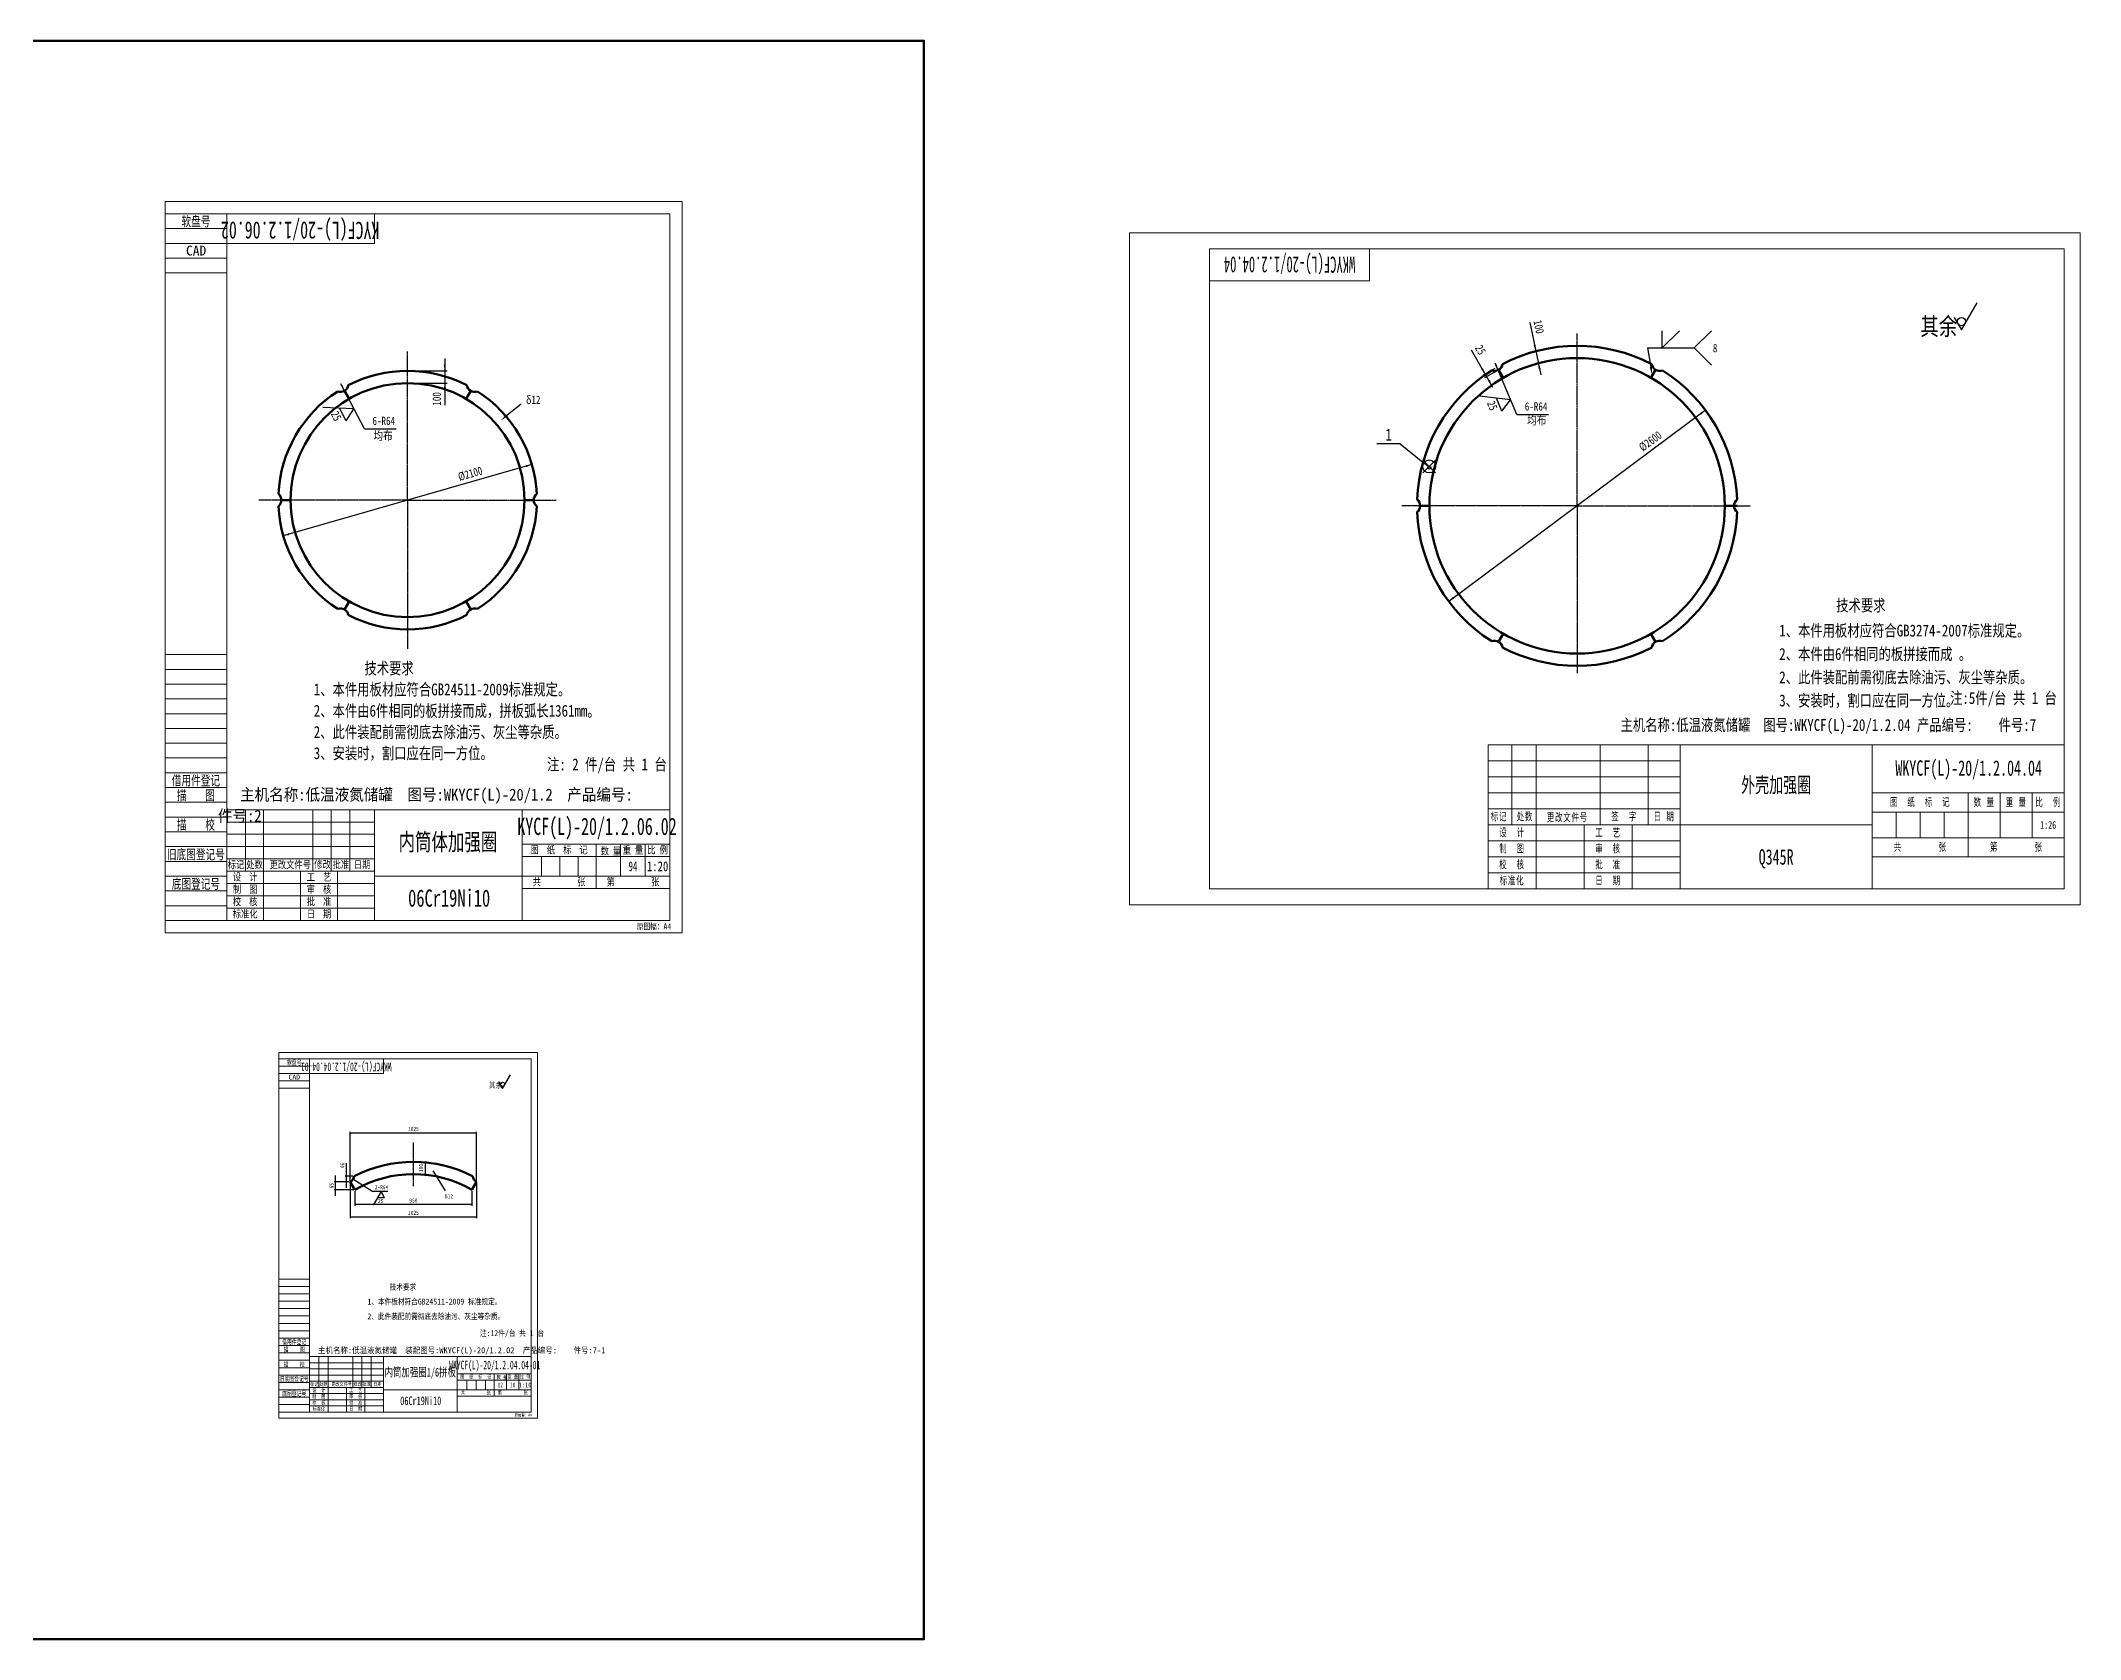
# Model space of a CAD drawing. Header units: millimetres. Extents: x 1505 to 130937, y -44938 to 37032.
# Drawn here: x 114371 to 130937, y -17151 to -4169 of the extents above; entities that cross this region are included whole.
import ezdxf
from ezdxf.enums import TextEntityAlignment as Align

# ---------------------------------------------------------------- set-up
doc = ezdxf.new("R2010")
doc.units = ezdxf.units.MM
doc.linetypes.add('AM_ISO08W050', pattern=[16, 13, -1, 1, -1])
for name, color, linetype, lineweight in [('6', 2, 'Continuous', 18), ('AM_0', 7, 'Continuous', 50), ('AM_12', 7, 'Continuous', 50), ('AM_5', 3, 'Continuous', 25), ('AM_6', 2, 'Continuous', 15), ('AM_7', 4, 'AM_ISO08W050', 25), ('AM_PAREF', 4, 'Continuous', 25), ('CDRAFT0', 7, 'Continuous', 18), ('RAHM2', 1, 'Continuous', 18), ('RAHM3', 2, 'Continuous', 18), ('RAHM5', 7, 'Continuous', 18), ('TILE1', 5, 'Continuous', 18), ('尺寸线层', 3, 'Continuous', 18), ('粗实线层_1', 7, 'Continuous', 15), ('细实线', 1, 'Continuous', 18), ('细实线层', 7, 'Continuous', 18)]:
    doc.layers.add(name, color=color, linetype=linetype, lineweight=lineweight)
doc.styles.add('ACANSTS', font='')
doc.styles.add('HZ', font='', dxfattribs={"width": 0.7})
doc.styles.add('PC_TEXTSTYLE', font='', dxfattribs={"width": 0.8})
doc.styles.get("Standard").update_dxf_attribs({"font": 'txt', "width": 0.8})
doc.styles.add('UserTxtStyle101', font='', dxfattribs={"width": 0.539296})
doc.styles.add('UserTxtStyle122', font='', dxfattribs={"width": 0.536008})
doc.styles.add('UserTxtStyle134', font='', dxfattribs={"width": 0.675504})
doc.styles.add('UserTxtStyle135', font='', dxfattribs={"width": 0.679649})
doc.styles.add('UserTxtStyle2', font='', dxfattribs={"width": 0.65})
doc.styles.add('UserTxtStyle23', font='', dxfattribs={"width": 0.9})
doc.styles.add('标准', font='', dxfattribs={"width": 0.667})
doc.styles.get('ACANSTS').set_extended_font_data('宋体')
doc.styles.get('HZ').set_extended_font_data('宋体')
doc.styles.get('PC_TEXTSTYLE').set_extended_font_data('宋体')
doc.styles.get('UserTxtStyle101').set_extended_font_data('宋体')
doc.styles.get('UserTxtStyle122').set_extended_font_data('宋体')
doc.styles.get('UserTxtStyle134').set_extended_font_data('宋体')
doc.styles.get('UserTxtStyle135').set_extended_font_data('宋体')
doc.styles.get('UserTxtStyle2').set_extended_font_data('宋体')
doc.styles.get('UserTxtStyle23').set_extended_font_data('宋体')
doc.styles.get('标准').set_extended_font_data('宋体')
doc.dimstyles.new('AM_GB$0', dxfattribs={"dimtxt": 3.371484, "dimasz": 2.5, "dimexe": 1, "dimexo": 1, "dimgap": 2.088633, "dimtad": 1, "dimdsep": 46, "dimtxsty": 'Standard', "dimblk": 'NONE', "dimcen": 0, "dimdle": 5, "dimclrd": 256, "dimclre": 256, "dimclrt": 2, "dimadec": 0, "dimazin": 2, "dimtfac": 0.707107, "dimtdec": 3, "dimtmove": 2, "dimatfit": 3, "dimfxl": 1, "dimfrac": 2, "dimtolj": 1, "dimlwd": 18, "dimarcsym": 0})
doc.dimstyles.new('AM_GB$3', dxfattribs={"dimtxt": 3.371484, "dimasz": 2.5, "dimexe": 1, "dimexo": 1, "dimgap": 2.088633, "dimtad": 1, "dimdsep": 46, "dimtxsty": 'Standard', "dimblk": 'NONE', "dimcen": 0, "dimdle": 5, "dimclrd": 256, "dimclre": 256, "dimclrt": 2, "dimadec": 0, "dimazin": 2, "dimtfac": 0.707107, "dimtdec": 3, "dimtmove": 2, "dimatfit": 0, "dimfxl": 1, "dimfrac": 2, "dimtolj": 1, "dimlwd": 18, "dimarcsym": 0})
doc.dimstyles.new('AM_GB$4', dxfattribs={"dimtxt": 3.371484, "dimasz": 2.5, "dimexe": 1, "dimexo": 1, "dimgap": 2.088633, "dimtad": 1, "dimdsep": 46, "dimtxsty": 'Standard', "dimblk": 'NONE', "dimcen": 0, "dimdle": 5, "dimclrd": 256, "dimclre": 256, "dimclrt": 2, "dimadec": 0, "dimazin": 2, "dimtfac": 0.707107, "dimtdec": 3, "dimtofl": 0, "dimtmove": 2, "dimatfit": 0, "dimfxl": 1, "dimfrac": 2, "dimtolj": 1, "dimlwd": 18, "dimarcsym": 0})

# ---------------------------------------------------------------- blocks, each defined once
blk = doc.blocks.new('*X984')
at = {"layer": 'CDRAFT0'}
for p, q in [((1700, 5600), (1700, 5840)), ((500, 5600), (1700, 5600)), ((500, 100), (0, 100))]:
    blk.add_line(p, q, dxfattribs=at)
blk.add_lwpolyline([(500, 100), (500, 5840), (4100, 5840), (4100, 100), (500, 100)], dxfattribs=at)
at = {"layer": 'RAHM2'}
for p, q in [((500, 5720), (0, 5720)), ((500, 5480), (0, 5480)), ((500, 2260), (0, 2260)), ((500, 2020), (0, 2020)), ((500, 1780), (0, 1780)), ((500, 1540), (0, 1540)), ((500, 1300), (0, 1300)), ((500, 1060), (0, 1060)), ((500, 820), (0, 820)), ((500, 580), (0, 580)), ((500, 340), (0, 340)), ((500, 220), (0, 220))]:
    blk.add_line(p, q, dxfattribs=at)
at = {"layer": 'RAHM3'}
for p, q in [((500, 5840), (0, 5840)), ((500, 5600), (0, 5600)), ((500, 5360), (0, 5360)), ((500, 2140), (0, 2140)), ((500, 1900), (0, 1900)), ((500, 1660), (0, 1660)), ((500, 1420), (0, 1420)), ((500, 1180), (0, 1180)), ((500, 940), (0, 940)), ((500, 700), (0, 700)), ((500, 460), (0, 460))]:
    blk.add_line(p, q, dxfattribs=at)
at = {"layer": 'TILE1'}
blk.add_line((0, 0), (0, 5940), dxfattribs=at)
blk.add_lwpolyline([(0, 5940), (4200, 5940), (4200, 0), (0, 0)], dxfattribs=at)
at = {"layer": '6', "color": 1, "insert": (3832, 76), "char_height": 48.2, "width": 412.34, "attachment_point": 1, "line_spacing_factor": 1.37}
blk.add_mtext('原图幅：A4', dxfattribs=at)
at = {"layer": 'RAHM2', "char_height": 80, "attachment_point": 8}
for s, insert, width, style in [('软盘号', (250, 5729), 344.87, 'HZ'), ('CAD', (252, 5500), 244.67, 'ACANSTS'), ('借用件登记', (250, 1188), 587.07, 'HZ'), ('描    图', (250, 1069), 462, 'HZ'), ('描    校', (250, 829), 467.6, 'HZ'), ('旧底图登记号', (250, 588), 691.13, 'HZ'), ('底图登记号', (250, 348), 585.67, 'HZ')]:
    blk.add_mtext(s, dxfattribs=dict(at, insert=insert, width=width, style=style))
at = {"layer": 'RAHM5', "insert": (1097, 5724), "char_height": 140, "width": 266, "attachment_point": 5, "rotation": 180, "style": 'UserTxtStyle134'}
blk.add_mtext('KYCF(L)-20/1.2.06.02', dxfattribs=at)
blk = doc.blocks.new('*X985')
at = {"layer": 'CDRAFT0'}
for p, q in [((-3600, 0), (-3600, 900)), ((-3600, 900), (0, 900)), ((-3448, 400), (-3448, 900)), ((-3300, 0), (-3300, 900)), ((-2900, 400), (-2900, 900)), ((-2750, 400), (-2750, 900)), ((-2600, 400), (-2600, 900)), ((-2400, 0), (-2400, 900)), ((-1200, 900), (-1200, 0)), ((0, 900), (0, 0)), ((-1199, 520), (0, 520)), ((-1194, 620), (0, 620)), ((-600, 262), (-600, 620)), ((-400, 360), (-400, 620)), ((-200, 361), (-200, 620)), ((-3600, 400), (-2400, 400)), ((-3000, 0), (-3000, 400)), ((-2700, 0), (-2700, 400)), ((-2400, 360), (0, 360)), ((-1200, 260), (0, 260)), ((-3600, 0), (0, 0))]:
    blk.add_line(p, q, dxfattribs=at)
at = {"layer": 'RAHM2'}
for p, q in [((-3600, 800), (-2400, 800)), ((-3600, 700), (-2400, 700)), ((-3600, 600), (-2400, 600)), ((-3600, 500), (-2400, 500)), ((-1044, 361), (-1044, 520)), ((-894, 361), (-894, 520)), ((-744, 361), (-744, 520)), ((-3600, 300), (-2400, 300)), ((-3600, 200), (-2400, 200)), ((-3600, 100), (-2400, 100))]:
    blk.add_line(p, q, dxfattribs=at)
for s, insert, char_height, width, attachment_point, style in [('图  纸  标  记', (-900, 570), 60, 698, 5, 'PC_TEXTSTYLE'), ('数 量', (-562, 528), 60, 247.2, 7, 'PC_TEXTSTYLE'), ('重 量', (-300, 570), 60, 247.6, 5, 'PC_TEXTSTYLE'), ('比 例', (-100, 570), 60, 232.4, 5, 'PC_TEXTSTYLE'), ('标记', (-3524, 450), 60, 195.6, 5, 'PC_TEXTSTYLE'), ('设  计', (-3450, 350), 60, 297.2, 5, 'PC_TEXTSTYLE'), ('处数', (-3374, 450), 60, 194.4, 5, 'PC_TEXTSTYLE'), (' 更改文件号', (-3100, 450), 60, 556.8, 5, 'PC_TEXTSTYLE'), ('工  艺', (-2850, 350), 60, 295.6, 5, 'PC_TEXTSTYLE'), ('修改', (-2821, 452), 60, 196.4, 5, 'PC_TEXTSTYLE'), ('批准', (-2672, 452), 60, 196.4, 5, 'PC_TEXTSTYLE'), ('日期', (-2500, 450), 60, 176.4, 5, 'PC_TEXTSTYLE'), ('共         张', (-900, 310), 60, 657.6, 5, 'PC_TEXTSTYLE'), ('第         张', (-300, 310), 60, 657.2, 5, 'PC_TEXTSTYLE'), ('94', (-300, 440), 80, 107.03, 5, 'UserTxtStyle2'), ('校  核', (-3450, 150), 60, 296.8, 5, 'PC_TEXTSTYLE'), ('制  图', (-3450, 250), 60, 294, 5, 'PC_TEXTSTYLE'), ('批  准', (-2850, 150), 60, 298.8, 5, 'PC_TEXTSTYLE'), ('审  核', (-2850, 250), 60, 294, 5, 'PC_TEXTSTYLE'), ('标准化', (-3450, 50), 60, 298.4, 5, 'PC_TEXTSTYLE'), ('日  期', (-2850, 50), 60, 278.8, 5, 'PC_TEXTSTYLE')]:
    blk.add_mtext(s, dxfattribs=dict(at, insert=insert, char_height=char_height, width=width, attachment_point=attachment_point, style=style))
at = {"layer": 'RAHM2', "color": 2, "insert": (-100, 440), "char_height": 80, "width": 266.13, "attachment_point": 5, "style": 'PC_TEXTSTYLE'}
blk.add_mtext('1:20', dxfattribs=at)
at = {"layer": 'RAHM5', "char_height": 140, "attachment_point": 5}
for s, insert, width, style in [('KYCF(L)-20/1.2.06.02', (-592, 746), 2017.2, 'UserTxtStyle135'), ('内筒体加强圈', (-1803, 630), 1233.98, 'HZ'), ('06Cr19Ni10', (-1793, 181), 1034.72, 'HZ')]:
    blk.add_mtext(s, dxfattribs=dict(at, insert=insert, width=width, style=style))
blk = doc.blocks.new('*X986')
at = {"layer": 'AM_5'}
blk.add_hatch(color=256, dxfattribs=at).paths.add_polyline_path([(116838, -7011), (116808, -6971), (116823, -6963)], flags=0)
for q in [(116809, -6955), (117258, -7321)]:
    blk.add_line((117000, -7321), q, dxfattribs=at)
at = {"layer": 'AM_5', "color": 2, "insert": (117157, -7256), "char_height": 67.4, "width": 392, "attachment_point": 5, "line_spacing_factor": 1.37}
blk.add_mtext('6-R64', dxfattribs=at)
blk = doc.blocks.new('_NONE')
blk = doc.blocks.new('*X987')
at = {"layer": 'CDRAFT0'}
for p, q in [((850, 2800), (850, 2920)), ((250, 2800), (850, 2800)), ((250, 50), (0, 50))]:
    blk.add_line(p, q, dxfattribs=at)
blk.add_lwpolyline([(250, 50), (250, 2920), (2050, 2920), (2050, 50), (250, 50)], dxfattribs=at)
at = {"layer": 'RAHM2'}
for p, q in [((250, 2860), (0, 2860)), ((250, 2740), (0, 2740)), ((250, 1130), (0, 1130)), ((250, 1010), (0, 1010)), ((250, 890), (0, 890)), ((250, 770), (0, 770)), ((250, 650), (0, 650)), ((250, 530), (0, 530)), ((250, 410), (0, 410)), ((250, 290), (0, 290)), ((250, 170), (0, 170)), ((250, 110), (0, 110))]:
    blk.add_line(p, q, dxfattribs=at)
at = {"layer": 'RAHM3'}
for p, q in [((250, 2920), (0, 2920)), ((250, 2800), (0, 2800)), ((250, 2680), (0, 2680)), ((250, 1070), (0, 1070)), ((250, 950), (0, 950)), ((250, 830), (0, 830)), ((250, 710), (0, 710)), ((250, 590), (0, 590)), ((250, 470), (0, 470)), ((250, 350), (0, 350)), ((250, 230), (0, 230))]:
    blk.add_line(p, q, dxfattribs=at)
at = {"layer": 'TILE1'}
blk.add_line((0, 0), (0, 2970), dxfattribs=at)
blk.add_lwpolyline([(0, 2970), (2100, 2970), (2100, 0), (0, 0)], dxfattribs=at)
at = {"layer": '6', "color": 1, "insert": (1916, 38), "char_height": 24.1, "width": 206.17, "attachment_point": 1, "line_spacing_factor": 1.37}
blk.add_mtext('原图幅：A4', dxfattribs=at)
at = {"layer": 'RAHM2', "char_height": 40, "attachment_point": 8}
for s, insert, width, style in [('软盘号', (125, 2864), 172.43, 'HZ'), ('CAD', (126, 2750), 122.33, 'ACANSTS'), ('借用件登记', (125, 594), 293.53, 'HZ'), ('描    图', (125, 535), 231, 'HZ'), ('旧底图登记号', (125, 294), 345.57, 'HZ'), ('描    校', (125, 414), 233.8, 'HZ'), ('底图登记号', (125, 174), 292.83, 'HZ')]:
    blk.add_mtext(s, dxfattribs=dict(at, insert=insert, width=width, style=style))
at = {"layer": 'RAHM5', "insert": (548, 2862), "char_height": 70, "width": 133, "attachment_point": 5, "rotation": 180, "style": 'UserTxtStyle122'}
blk.add_mtext('WKYCF(L)-20/1.2.04.04-01', dxfattribs=at)
blk = doc.blocks.new('*X988')
at = {"layer": 'CDRAFT0'}
for p, q in [((-1800, 0), (-1800, 450)), ((-1800, 450), (0, 450)), ((-1724, 200), (-1724, 450)), ((-1650, 0), (-1650, 450)), ((-1450, 200), (-1450, 450)), ((-1375, 200), (-1375, 450)), ((-1300, 200), (-1300, 450)), ((-1200, 0), (-1200, 450)), ((-600, 450), (-600, 0)), ((0, 450), (0, 0)), ((-1800, 200), (-1200, 200)), ((-1500, 0), (-1500, 200)), ((-1350, 0), (-1350, 200)), ((-1200, 180), (0, 180)), ((-600, 260), (0, 260)), ((-597, 310), (0, 310)), ((-300, 131), (-300, 310)), ((-200, 180), (-200, 310)), ((-100, 180), (-100, 310)), ((-1800, 0), (0, 0)), ((-600, 130), (0, 130))]:
    blk.add_line(p, q, dxfattribs=at)
at = {"layer": 'RAHM2'}
for p, q in [((-1800, 400), (-1200, 400)), ((-1800, 350), (-1200, 350)), ((-1800, 300), (-1200, 300)), ((-1800, 250), (-1200, 250)), ((-522, 180), (-522, 260)), ((-447, 180), (-447, 260)), ((-372, 180), (-372, 260)), ((-1800, 150), (-1200, 150)), ((-1800, 100), (-1200, 100)), ((-1800, 50), (-1200, 50))]:
    blk.add_line(p, q, dxfattribs=at)
for s, insert, char_height, width, attachment_point, style in [('标记', (-1762, 225), 30, 97.8, 5, 'PC_TEXTSTYLE'), ('设  计', (-1725, 175), 30, 148.6, 5, 'PC_TEXTSTYLE'), ('处数', (-1687, 225), 30, 97.2, 5, 'PC_TEXTSTYLE'), (' 更改文件号', (-1550, 225), 30, 278.4, 5, 'PC_TEXTSTYLE'), ('工  艺', (-1425, 175), 30, 147.8, 5, 'PC_TEXTSTYLE'), ('修改', (-1410, 226), 30, 98.2, 5, 'PC_TEXTSTYLE'), ('批准', (-1336, 226), 30, 98.2, 5, 'PC_TEXTSTYLE'), ('日期', (-1250, 225), 30, 88.2, 5, 'PC_TEXTSTYLE'), ('图  纸  标  记', (-450, 285), 30, 349, 5, 'PC_TEXTSTYLE'), ('共         张', (-450, 155), 30, 328.8, 5, 'PC_TEXTSTYLE'), ('数 量', (-281, 264), 30, 123.6, 7, 'PC_TEXTSTYLE'), ('12', (-251, 220), 40, 52, 5, 'UserTxtStyle2'), ('第         张', (-150, 155), 30, 328.6, 5, 'PC_TEXTSTYLE'), ('重 量', (-150, 285), 30, 123.8, 5, 'PC_TEXTSTYLE'), ('10', (-150, 220), 40, 52.65, 5, 'UserTxtStyle2'), ('比 例', (-50, 285), 30, 116.2, 5, 'PC_TEXTSTYLE'), ('制  图', (-1725, 125), 30, 147, 5, 'PC_TEXTSTYLE'), ('校  核', (-1725, 75), 30, 148.4, 5, 'PC_TEXTSTYLE'), ('标准化', (-1725, 25), 30, 149.2, 5, 'PC_TEXTSTYLE'), ('批  准', (-1425, 75), 30, 149.4, 5, 'PC_TEXTSTYLE'), ('审  核', (-1425, 125), 30, 147, 5, 'PC_TEXTSTYLE'), ('日  期', (-1425, 25), 30, 139.4, 5, 'PC_TEXTSTYLE')]:
    blk.add_mtext(s, dxfattribs=dict(at, insert=insert, char_height=char_height, width=width, attachment_point=attachment_point, style=style))
at = {"layer": 'RAHM2', "color": 2, "insert": (-50, 220), "char_height": 40, "width": 133.07, "attachment_point": 5, "style": 'PC_TEXTSTYLE'}
blk.add_mtext('1:10', dxfattribs=at)
at = {"layer": 'RAHM5', "char_height": 70, "attachment_point": 5}
for s, insert, width, style in [('内筒加强圈1/6拼板', (-901, 315), 883.63, 'HZ'), ('WKYCF(L)-20/1.2.04.04-01', (-296, 373), 958.24, 'UserTxtStyle101'), ('06Cr19Ni10', (-897, 91), 517.36, 'HZ')]:
    blk.add_mtext(s, dxfattribs=dict(at, insert=insert, width=width, style=style))
blk = doc.blocks.new('*X989')
at = {"layer": 'AM_5', "color": 2}
blk.add_lwpolyline([(118093, -12627), (118122, -12677), (118186, -12567)], dxfattribs=at)
blk.add_circle((118122, -12644), 16.7, dxfattribs=at)
blk = doc.blocks.new('*X990')
at = {"layer": 'AM_5'}
for points in [[(118360, -7610), (118314, -7632), (118310, -7616)], [(116341, -8189), (116392, -8183), (116387, -8167)]]:
    blk.add_hatch(color=256, dxfattribs=at).paths.add_polyline_path(points, flags=0)
blk.add_line((118360, -7610), (116341, -8189), dxfattribs=at)
at = {"layer": 'AM_5', "color": 2, "insert": (117860, -7685), "char_height": 67.4, "width": 277.58, "attachment_point": 5, "rotation": 15.9973, "line_spacing_factor": 1.37}
blk.add_mtext('%%C2100', dxfattribs=at)
blk = doc.blocks.new('*X991')
at = {"layer": 'AM_5'}
for points in [[(117653, -6849), (117661, -6799), (117644, -6799)], [(117653, -6949), (117661, -6999), (117644, -6999)]]:
    blk.add_hatch(color=256, dxfattribs=at).paths.add_polyline_path(points, flags=0)
for p, q in [((117653, -6749), (117653, -7127)), ((117371, -6849), (117673, -6849)), ((117371, -6949), (117673, -6949))]:
    blk.add_line(p, q, dxfattribs=at)
at = {"layer": 'AM_5', "color": 2, "insert": (117588, -7077), "char_height": 67.4, "width": 138, "attachment_point": 5, "rotation": 90, "line_spacing_factor": 1.37}
blk.add_mtext('100', dxfattribs=at)
blk = doc.blocks.new('*X992')
at = {"layer": 'AM_5', "color": 2}
blk.add_line((116853, -7255), (116799, -7153), dxfattribs=at)
blk.add_lwpolyline([(116853, -7255), (116915, -7158), (116661, -7147)], dxfattribs=at)
at = {"layer": 'AM_5', "color": 2, "insert": (116724, -7200), "char_height": 67.4, "width": 247.24, "attachment_point": 7, "rotation": 297.5058, "line_spacing_factor": 1.37}
blk.add_mtext('25', dxfattribs=at)
blk = doc.blocks.new('*X993')
at = {"layer": 'AM_5'}
blk.add_hatch(color=3, dxfattribs=at).paths.add_polyline_path([(118165, -7218), (118154, -7203), (118105, -7254)], flags=0)
at = {"layer": 'AM_5', "color": 3}
blk.add_line((118272, -7121), (118159, -7210), dxfattribs=at)
at = {"layer": 'AM_5', "color": 2, "insert": (118313, -7051), "char_height": 67.4, "width": 193.85, "attachment_point": 1, "line_spacing_factor": 1.37}
blk.add_mtext('δ12', dxfattribs=at)
blk = doc.blocks.new('*X994')
at = {"layer": 'AM_5'}
for points in [[(116765, -13436), (116761, -13411), (116770, -13411)], [(116765, -13501), (116761, -13526), (116770, -13526)]]:
    blk.add_hatch(color=256, dxfattribs=at).paths.add_polyline_path(points, flags=0)
for p, q in [((116765, -13551), (116765, -13386)), ((116875, -13436), (116755, -13436)), ((116913, -13501), (116755, -13501))]:
    blk.add_line(p, q, dxfattribs=at)
at = {"layer": 'AM_5', "color": 2, "insert": (116733, -13468), "char_height": 33.7, "width": 48, "attachment_point": 5, "rotation": 90, "line_spacing_factor": 1.37}
blk.add_mtext('65', dxfattribs=at)
blk = doc.blocks.new('*X995')
at = {"layer": 'AM_5'}
for points in [[(116853, -13390), (116857, -13365), (116849, -13365)], [(116853, -13436), (116857, -13461), (116849, -13461)]]:
    blk.add_hatch(color=256, dxfattribs=at).paths.add_polyline_path(points, flags=0)
for p, q in [((116907, -13390), (116843, -13390)), ((116853, -13286), (116853, -13486)), ((116875, -13436), (116843, -13436))]:
    blk.add_line(p, q, dxfattribs=at)
at = {"layer": 'AM_5', "color": 2, "insert": (116821, -13304), "char_height": 33.7, "width": 46.5, "attachment_point": 5, "rotation": 90, "line_spacing_factor": 1.37}
blk.add_mtext('46', dxfattribs=at)
blk = doc.blocks.new('*X996')
at = {"layer": 'AM_5'}
for points in [[(116885, -13039), (116910, -13035), (116910, -13043)], [(117910, -13039), (117885, -13035), (117885, -13043)]]:
    blk.add_hatch(color=256, dxfattribs=at).paths.add_polyline_path(points, flags=0)
for p, q in [((116885, -13426), (116885, -13029)), ((116885, -13039), (117910, -13039)), ((117910, -13426), (117910, -13029))]:
    blk.add_line(p, q, dxfattribs=at)
at = {"layer": 'AM_5', "color": 2, "insert": (117398, -13007), "char_height": 33.7, "width": 96, "attachment_point": 5, "line_spacing_factor": 1.37}
blk.add_mtext('1025', dxfattribs=at)
blk = doc.blocks.new('*X997')
at = {"layer": 'AM_5'}
for points in [[(116923, -13621), (116948, -13625), (116948, -13617)], [(117873, -13621), (117848, -13625), (117848, -13617)]]:
    blk.add_hatch(color=256, dxfattribs=at).paths.add_polyline_path(points, flags=0)
for p, q in [((116923, -13511), (116923, -13631)), ((117873, -13511), (117873, -13631)), ((117873, -13621), (116923, -13621))]:
    blk.add_line(p, q, dxfattribs=at)
at = {"layer": 'AM_5', "color": 2, "insert": (117398, -13588), "char_height": 33.7, "width": 75, "attachment_point": 5, "line_spacing_factor": 1.37}
blk.add_mtext('950', dxfattribs=at)
blk = doc.blocks.new('*X998')
at = {"layer": 'AM_5'}
for points in [[(116885, -13721), (116910, -13717), (116910, -13725)], [(117910, -13721), (117885, -13717), (117885, -13725)]]:
    blk.add_hatch(color=256, dxfattribs=at).paths.add_polyline_path(points, flags=0)
for p, q in [((116885, -13446), (116885, -13731)), ((117910, -13446), (117910, -13731)), ((116885, -13721), (117910, -13721))]:
    blk.add_line(p, q, dxfattribs=at)
at = {"layer": 'AM_5', "color": 2, "insert": (117398, -13688), "char_height": 33.7, "width": 96, "attachment_point": 5, "line_spacing_factor": 1.37}
blk.add_mtext('1025', dxfattribs=at)
blk = doc.blocks.new('*X999')
at = {"layer": 'AM_5'}
for points in [[(117493, -13274), (117497, -13299), (117489, -13299)], [(117493, -13374), (117497, -13349), (117489, -13349)]]:
    blk.add_hatch(color=256, dxfattribs=at).paths.add_polyline_path(points, flags=0)
for p, q in [((117408, -13274), (117503, -13274)), ((117408, -13374), (117503, -13374)), ((117493, -13274), (117493, -13374))]:
    blk.add_line(p, q, dxfattribs=at)
at = {"layer": 'AM_5', "color": 2, "insert": (117460, -13324), "char_height": 33.7, "width": 69, "attachment_point": 5, "rotation": 90, "line_spacing_factor": 1.37}
blk.add_mtext('100', dxfattribs=at)
blk = doc.blocks.new('*X1000')
at = {"layer": 'AM_5', "color": 3}
for p, q in [((117578, -13376), (117559, -13346)), ((117659, -13510), (117578, -13376))]:
    blk.add_line(p, q, dxfattribs=at)
at = {"layer": 'AM_5', "color": 2, "insert": (117650, -13537), "char_height": 33.7, "width": 96.92, "attachment_point": 1, "line_spacing_factor": 1.37}
blk.add_mtext('δ12', dxfattribs=at)
blk = doc.blocks.new('*X1001')
at = {"layer": 'AM_5'}
blk.add_hatch(color=256, dxfattribs=at).paths.add_polyline_path([(116907, -13415), (116926, -13432), (116931, -13425)], flags=0)
for q in [(116907, -13415), (117189, -13513)]:
    blk.add_line((117060, -13513), q, dxfattribs=at)
at = {"layer": 'AM_5', "color": 2, "insert": (117139, -13480), "char_height": 33.7, "width": 196, "attachment_point": 5, "line_spacing_factor": 1.37}
blk.add_mtext('2-R64', dxfattribs=at)
blk = doc.blocks.new('*X1002')
at = {"layer": 'AM_5', "color": 2}
blk.add_line((117164, -13566), (117106, -13566), dxfattribs=at)
blk.add_lwpolyline([(117164, -13566), (117135, -13516), (117071, -13626)], dxfattribs=at)
at = {"layer": 'AM_5', "color": 2, "insert": (117110, -13610), "char_height": 33.7, "width": 48, "attachment_point": 7, "line_spacing_factor": 1.37}
blk.add_mtext('25', dxfattribs=at)
blk = doc.blocks.new('*X1010')
at = {"layer": 'AM_5'}
blk.add_hatch(color=256, dxfattribs=at).paths.add_polyline_path([(126210, -6847), (126183, -6805), (126198, -6798)], flags=0)
for q in [(126185, -6788), (126618, -7204)]:
    blk.add_line((126360, -7204), q, dxfattribs=at)
at = {"layer": 'AM_5', "color": 2, "insert": (126517, -7139), "char_height": 67.4, "width": 392, "attachment_point": 5, "line_spacing_factor": 1.37}
blk.add_mtext('6-R64', dxfattribs=at)
blk = doc.blocks.new('*X1011')
at = {"layer": 'AM_PAREF'}
for p, q in [((108657, -9136), (108762, -9031)), ((108657, -9031), (108762, -9136))]:
    blk.add_line(p, q, dxfattribs=at)
blk.add_circle((108710, -9083), 52.5, dxfattribs=at)
blk = doc.blocks.new('*X1012')
at = {"layer": 'AM_5'}
for points in [[(126103, -6875), (126071, -6836), (126086, -6828)], [(126116, -6897), (126134, -6944), (126148, -6936)]]:
    blk.add_hatch(color=256, dxfattribs=at).paths.add_polyline_path(points, flags=0)
for p, q in [((126166, -6984), (125991, -6681)), ((126183, -6830), (126086, -6885)), ((126195, -6851), (126099, -6907))]:
    blk.add_line(p, q, dxfattribs=at)
at = {"layer": 'AM_5', "color": 2, "insert": (126065, -6679), "char_height": 67.4, "width": 232.4, "attachment_point": 5, "rotation": 300, "line_spacing_factor": 1.37}
blk.add_mtext('25', dxfattribs=at)
blk = doc.blocks.new('*X1013')
at = {"layer": 'AM_5'}
for points in [[(126514, -6688), (126512, -6637), (126496, -6641)], [(126535, -6786), (126554, -6833), (126537, -6836)]]:
    blk.add_hatch(color=256, dxfattribs=at).paths.add_polyline_path(points, flags=0)
for p, q in [((126465, -6457), (126556, -6883)), ((126560, -6678), (126495, -6692)), ((126581, -6776), (126516, -6790))]:
    blk.add_line(p, q, dxfattribs=at)
at = {"layer": 'AM_5', "color": 2, "insert": (126539, -6492), "char_height": 67.4, "width": 508.62, "attachment_point": 5, "rotation": 281.9959, "line_spacing_factor": 1.37}
blk.add_mtext('100', dxfattribs=at)
blk = doc.blocks.new('*X1014')
at = {"layer": 'AM_5'}
for points in [[(127893, -7169), (127858, -7206), (127848, -7192)], [(125807, -8722), (125852, -8698), (125842, -8685)]]:
    blk.add_hatch(color=256, dxfattribs=at).paths.add_polyline_path(points, flags=0)
blk.add_line((127893, -7169), (125807, -8722), dxfattribs=at)
at = {"layer": 'AM_5', "color": 2, "insert": (127445, -7421), "char_height": 67.4, "width": 325.61, "attachment_point": 5, "rotation": 36.6594, "line_spacing_factor": 1.37}
blk.add_mtext('%%C2600', dxfattribs=at)
blk = doc.blocks.new('*X1015')
at = {"layer": 'AM_5', "color": 2}
blk.add_line((109301, -8635), (109257, -8528), dxfattribs=at)
blk.add_lwpolyline([(109301, -8635), (109371, -8543), (109119, -8511)], dxfattribs=at)
at = {"layer": 'AM_5', "color": 2, "insert": (109177, -8569), "char_height": 67.4, "width": 282.96, "attachment_point": 7, "rotation": 292.8416, "line_spacing_factor": 1.37}
blk.add_mtext('25', dxfattribs=at)
blk = doc.blocks.new('*X1016')
at = {"layer": 'AM_5'}
blk.add_hatch(color=3, dxfattribs=at).paths.add_polyline_path([(110519, -8274), (110501, -8277), (110522, -8344)], flags=0)
at = {"layer": 'AM_5', "color": 2}
for q in [(110603, -7981), (110743, -7981)]:
    blk.add_line((110603, -8121), q, dxfattribs=at)
at = {"layer": 'AM_5', "color": 3}
for p, q in [((110863, -8121), (111003, -7981)), ((110483, -8121), (110510, -8276)), ((110483, -8121), (110863, -8121)), ((110863, -8121), (111003, -8261))]:
    blk.add_line(p, q, dxfattribs=at)
at = {"layer": 'AM_5', "color": 2, "insert": (111014, -8156), "char_height": 67.4, "width": 42, "attachment_point": 7, "line_spacing_factor": 1.37}
blk.add_mtext('8', dxfattribs=at)
blk = doc.blocks.new('*X1017')
at = {"layer": 'AM_5', "color": 2}
blk.add_lwpolyline([(111495, -7758), (111553, -7858), (111680, -7638)], dxfattribs=at)
blk.add_circle((111553, -7791), 33.3, dxfattribs=at)
blk = doc.blocks.new('*X1018')
at = {"layer": 'AM_5', "color": 3}
for p, q in [((108475, -8899), (108284, -8899)), ((108475, -8899), (108657, -9048)), ((108701, -9084), (108657, -9048))]:
    blk.add_line(p, q, dxfattribs=at)
blk.add_circle((108711, -9092), 12.5, dxfattribs=at)
at = {"layer": 'AM_5', "color": 2, "insert": (108354, -8873), "char_height": 96.3, "width": 40, "attachment_point": 7, "line_spacing_factor": 1.37}
blk.add_mtext('1', dxfattribs=at)
blk = doc.blocks.new('*X1019')
at = {"layer": '粗实线层_1'}
for p, q in [((3731, 2600), (-3211, 2600)), ((-3211, 2600), (-3211, -2600)), ((-1911, 2600), (-1911, 2340)), ((3731, -2600), (3731, 2600)), ((-1911, 2340), (-3211, 2340)), ((-3211, -2600), (3731, -2600))]:
    blk.add_line(p, q, dxfattribs=at)
at = {"layer": '细实线层'}
for p, q in [((3861, 2730), (-3861, 2730)), ((-3861, 2730), (-3861, -2730)), ((3861, -2730), (3861, 2730)), ((-3861, -2730), (3861, -2730))]:
    blk.add_line(p, q, dxfattribs=at)
at = {"layer": '尺寸线层', "linetype": 'Continuous', "style": '标准', "width": 0.667}
blk.add_attdef('图纸编号', text='', height=130, rotation=180, dxfattribs=at).set_placement((-2561, 2470), align=Align.MIDDLE_CENTER)
blk = doc.blocks.new('*X1020')
at = {"layer": '粗实线层_1'}
for p, q in [((-4680, 1170), (-4680, 0)), ((0, 1170), (-4680, 1170)), ((-3120, 1170), (-3120, 0)), ((-1560, 1170), (-1560, 0)), ((0, 0), (0, 1170)), ((0, 780), (-1560, 780)), ((-780, 780), (-780, 260)), ((-520, 780), (-520, 416)), ((-260, 780), (-260, 416)), ((-4680, 520), (-1560, 520)), ((-3900, 520), (-3900, 0)), ((-4680, 390), (-3120, 390)), ((-1560, 416), (0, 416)), ((-4680, 260), (-3120, 260)), ((-1560, 260), (0, 260)), ((-4680, 130), (-3120, 130)), ((-4680, 0), (0, 0))]:
    blk.add_line(p, q, dxfattribs=at)
at = {"layer": '细实线层'}
for p, q in [((-4486, 1170), (-4486, 520)), ((-4290, 1170), (-4290, 0)), ((-3770, 1170), (-3770, 520)), ((-3380, 1170), (-3380, 520)), ((-4680, 1040), (-3120, 1040)), ((-4680, 910), (-3120, 910)), ((-4680, 780), (-3120, 780)), ((-4680, 650), (-3120, 650)), ((-3510, 520), (-3510, 0)), ((-1560, 624), (0, 624)), ((-1365, 624), (-1365, 416)), ((-1170, 624), (-1170, 416)), ((-975, 624), (-975, 416))]:
    blk.add_line(p, q, dxfattribs=at)
at = {"layer": '尺寸线层', "char_height": 65, "attachment_point": 5, "line_spacing_factor": 1.15057, "style": '标准'}
for s, insert, width in [('\\T1.1;图  纸  标  记', (-1170, 702), 1508), ('\\T1.1;数 量', (-650, 702), 520), ('\\T1.1;重 量', (-390, 702), 520), ('\\T1.1;比  例', (-130, 702), 520), ('\\T1.1;标记', (-4591, 585), 364), ('\\T1.1;设  计', (-4485, 455), 728), ('\\T1.1;处数', (-4381, 585), 312), ('\\T1.1;更改文件号', (-4036, 578), 1014), ('\\T1.1;工  艺', (-3705, 455), 728), ('\\T1.1;签  字', (-3575, 585), 728), ('\\T1.1;日 期', (-3250, 585), 468), ('\\T1.1;制  图', (-4485, 325), 728), ('\\T1.1;审  核', (-3705, 325), 728), ('\\T1.1;共', (-1351, 338), 208), ('\\T1.1;张', (-987, 338), 208), ('\\T1.1;第', (-570, 338), 208), ('\\T1.1;张', (-207, 338), 208), ('\\T1.1;校  核', (-4485, 195), 728), ('\\T1.1;批  准', (-3705, 195), 728), ('\\T1.1;标准化', (-4485, 65), 728), ('\\T1.1;日  期', (-3705, 65), 728)]:
    blk.add_mtext(s, dxfattribs=dict(at, insert=insert, width=width))
at = {"layer": '尺寸线层', "style": '标准'}
for tag, height, width, p in [('标记D', 62.6, 0.667, (-4591, 1105)), ('标记C', 62.6, 0.667, (-4591, 975)), ('处数D', 62.6, 0.667, (-4396, 1105)), ('处数C', 62.6, 0.667, (-4396, 975)), ('更改文件名D', 62.6, 0.667, (-4030, 1105)), ('更改文件名C', 62.6, 0.667, (-4030, 975)), ('更改签字D', 62.6, 0.667, (-3575, 1105)), ('更改签字C', 62.6, 0.667, (-3575, 975)), ('更改日期D', 62.6, 0.611484, (-3250, 1105)), ('更改日期C', 62.6, 0.611484, (-3250, 975)), ('图纸编号', 125, 0.667, (-776, 982)), ('标记B', 62.6, 0.667, (-4591, 845)), ('处数B', 62.6, 0.667, (-4396, 845)), ('更改文件名B', 62.6, 0.667, (-4030, 845)), ('更改签字B', 62.6, 0.667, (-3575, 845)), ('更改日期B', 62.6, 0.611484, (-3250, 845)), ('图纸名称', 125, 0.667, (-2340, 845)), ('标记A', 62.6, 0.667, (-4591, 715)), ('处数A', 62.6, 0.667, (-4396, 715)), ('更改文件名A', 62.6, 0.667, (-4030, 715)), ('更改签字A', 62.6, 0.667, (-3575, 715)), ('更改日期A', 62.6, 0.611484, (-3250, 715)), ('图样标记S', 62.6, 0.458022, (-1462, 520)), ('图样标记A', 62.6, 0.458022, (-1268, 520)), ('图样标记B', 62.6, 0.458022, (-1072, 520)), ('图样标记C', 62.6, 0.458022, (-878, 520)), ('图纸比例', 62.6, 0.667, (-130, 520)), ('设计', 62.6, 0.667, (-4095, 455)), ('材料名称', 125, 0.667, (-2340, 260)), ('页数', 62.6, 0.667, (-1170, 338)), ('页码', 62.6, 0.667, (-390, 338)), ('设计日期', 62.6, 0.667, (-3315, 65))]:
    blk.add_attdef(tag, text='', height=height, dxfattribs=dict(at, width=width)).set_placement(p, align=Align.MIDDLE_CENTER)

msp = doc.modelspace()

# ---------------------------------------------------------------- linework, layer by layer
at = {"layer": 'AM_0'}
for p, q in [((126212.55446, -6841.22281), (126250.05446, -6906.17471)), ((127487.55446, -6841.22281), (127450.05446, -6906.17471)), ((116838.06936, -7011.4708), (116875.56936, -7076.42271)), ((117863.06936, -7011.4708), (117825.56936, -7076.42271)), ((116325.56936, -7899.14684), (116400.56936, -7899.14684)), ((118375.56936, -7899.14684), (118300.56936, -7899.14684)), ((125575.05446, -7945.4052), (125650.05446, -7945.4052)), ((128150.05446, -7945.4052), (128050.05446, -7945.4052)), ((128125.05446, -7945.4052), (128050.05446, -7945.4052)), ((116838.06936, -8786.82288), (116875.56936, -8721.87098)), ((117863.06936, -8786.82288), (117825.56936, -8721.87098)), ((126212.55446, -9049.58759), (126250.05446, -8984.63568)), ((127487.55446, -9049.58759), (127450.05446, -8984.63568)), ((116885.45777, -13435.92838), (116922.95777, -13500.88028)), ((117910.45777, -13435.92838), (117872.95777, -13500.88028))]:
    msp.add_line(p, q, dxfattribs=at)
msp.add_lwpolyline([(97806.29718, -4168.54827), (121544.25988, -4168.54827), (121544.25988, -17151.17945), (97806.29718, -17151.17945), (97806.29718, -4168.54827)], dxfattribs=at)
for centre, radius in [((126850.05446, -7945.4052), 1200), ((117350.56936, -7899.14684), 950)]:
    msp.add_circle(centre, radius, dxfattribs=at)
for centre, radius, start, end in [((126850.05446, -7945.4052), 1300, 62.203819678, 117.796180321), ((117350.56936, -7899.14684), 1050, 62.719214194, 117.280785806), ((126850.05446, -7945.4052), 1300, 122.203819679, 177.796180321), ((126180.55446, -6785.79718), 64, 248.495018887, 351.504981114), ((127519.55446, -6785.79718), 64, 188.495018887, 291.504981113), ((126850.05446, -7945.4052), 1300, 2.203819679, 57.796180321), ((117350.56936, -7899.14684), 1050, 122.719214195, 177.280785806), ((116806.06936, -6956.04518), 64, 248.891535854, 351.108464146), ((117895.06936, -6956.04518), 64, 188.891535854, 291.108464146), ((117350.56936, -7899.14684), 1050, 2.719214194, 57.280785806), ((116261.56936, -7899.14684), 64, 308.891535854, 51.108464146), ((117350.56936, -7899.14684), 1050, 182.719214194, 237.280785806), ((117350.56936, -7899.14684), 1050, 302.719214195, 357.280785806), ((118439.56936, -7899.14684), 64, 128.891535854, 231.108464146), ((125511.05446, -7945.4052), 64, 308.495018887, 51.504981113), ((128189.05446, -7945.4052), 64, 128.495018888, 231.504981113), ((126850.05446, -7945.4052), 1300, 182.203819679, 237.796180321), ((126850.05446, -7945.4052), 1300, 302.203819679, 357.796180321), ((116806.06936, -8842.24851), 64, 8.891535854, 111.108464146), ((117895.06936, -8842.24851), 64, 68.891535854, 171.108464146), ((117350.56936, -7899.14684), 1050, 242.719214194, 297.280785806), ((126180.55446, -9105.01321), 64, 8.495018887, 111.504981113), ((126850.05446, -7945.4052), 1300, 242.203819678, 297.796180321), ((127519.55446, -9105.01321), 64, 68.495018887, 171.504981113), ((116853.45777, -13380.50275), 64, 300, 351.108464146), ((117397.95777, -14323.60442), 1050, 62.719214194, 117.280785806), ((117397.95777, -14323.60442), 950, 60, 120), ((117942.45777, -13380.50275), 64, 188.891535854, 240)]:
    msp.add_arc(centre, radius, start, end, dxfattribs=at)
at = {"layer": 'AM_7', "linetype": 'AM_ISO08W050', "lineweight": 25}
for p, q in [((126850.05446, -7945.4052), (126850.05446, -6547.06573)), ((117350.56936, -7899.14684), (117350.56936, -6691.67872)), ((117350.56936, -7899.14684), (116143.10124, -7899.14684)), ((117350.56936, -7899.14684), (118558.03749, -7899.14684)), ((117350.56936, -7899.14684), (117350.56936, -9106.61497)), ((126850.05446, -7945.4052), (125426.23511, -7945.4052)), ((126850.05446, -7945.4052), (128258.91838, -7945.4052)), ((126850.05446, -7945.4052), (126850.05446, -9305.13646)), ((117397.95777, -13472.05902), (117397.95777, -13116.13629))]:
    msp.add_line(p, q, dxfattribs=at)

# ---------------------------------------------------------------- block references
at = {"layer": 'AM_0', "linetype": 'Continuous', "lineweight": 18}
for name, p in [('*X984', (115381.26977, -11413.80617)), ('*X985', (119481.26977, -11313.80617)), ('*X987', (116304.71917, -15355.97523)), ('*X988', (118354.71917, -15305.97523))]:
    msp.add_blockref(name, p, dxfattribs=at)
at = {"layer": 'AM_12'}
msp.add_blockref('*X1011', (16938.63979, 1457.26549), dxfattribs=at)
at = {"layer": 'AM_5'}
for name, p in [('*X1017', (18418.97439, 1341.741)), ('*X1016', (16938.63979, 1457.26549)), ('*X993', (0, 0)), ('*X1015', (16938.63979, 1457.26549)), ('*X992', (0, 0)), ('*X1018', (16938.63979, 1457.26549)), ('*X989', (0, 0)), ('*X1000', (0, 0)), ('*X1002', (0, 0))]:
    msp.add_blockref(name, p, dxfattribs=at)
at = {"layer": '粗实线层_1'}
ref = msp.add_blockref('*X1019', (127075.51289, -8457.34022), dxfattribs=at)
ref.add_attrib('图纸编号', 'WKYCF(L)-20/1.2.04.04', dxfattribs={"layer": '尺寸线层', "linetype": 'Continuous', "height": 130, "rotation": 180, "style": '标准', "width": 0.574816}).set_placement((124514.51289, -5987.34022), align=Align.MIDDLE_CENTER)
msp.add_blockref('*X1020', (130806.51289, -11057.34022), dxfattribs=at).add_auto_attribs({'图纸名称': '外壳加强圈', '图纸编号': 'WKYCF(L)-20/1.2.04.04', '材料名称': 'Q345R', '图纸比例': '1:26'})

# ---------------------------------------------------------------- texts
at = {"layer": 'AM_6', "char_height": 72.246094, "width": 211.9988443, "attachment_point": 1, "line_spacing_factor": 1.37}
for insert in [(126443.92508, -7213.05614), (117073.22943, -7339.80741)]:
    msp.add_mtext('均布', dxfattribs=dict(at, insert=insert))
at = {"layer": 'AM_6', "color": 2, "linetype": 'Continuous', "lineweight": 50, "attachment_point": 1, "line_spacing_factor": 1.37}
for s, insert, char_height, width in [('注:5件/台 共 1 台', (129879.4827, -9458.08462), 96.328125, 1420.7619048), ('主机名称:低温液氮储罐  图号:WKYCF(L)-20/1.2.04 产品编号:    件号:7', (127202.88474, -9677.24776), 96.328125, 6544.3809524), ('注:12件/台 共 1 台', (117938.48342, -14641.34581), 48.1640625, 756.0952381)]:
    msp.add_mtext(s, dxfattribs=dict(at, insert=insert, char_height=char_height, width=width))
at = {"layer": '细实线', "color": 2, "attachment_point": 1, "line_spacing_factor": 1.37}
for s, insert, char_height, width in [('其余', (129637.88829, -6415.36119), 144.492188, 432.8674811), ('技术要求', (128954.6017, -8705.60502), 96.328607, 1556.3871914), ('1、本件用板材应符合GB3274-2007标准规定。', (128491.74301, -8910.65554), 96.3286066, 3452.0905204), ('2、本件由6件相同的板拼接而成 。', (128491.74301, -9100.69424), 96.3286066, 2455.1331547), ('技术要求', (116999.93332, -9216.88348), 96.328125, 1453.5238095), ('2、此件装配前需彻底去除油污、灰尘等杂质。', (128491.74301, -9289.89944), 96.3286066, 3186.3016457), ('1、本件用板材应符合GB24511-2009标准规定。', (116588.50474, -9388.58448), 96.328125, 3497.7875458), ('2、本件由6件相同的板拼接而成，拼板弧长1361mm。', (116588.50474, -9561.95248), 96.328125, 3800), ('3、安装时，割口应在同一方位。', (128491.74301, -9478.27113), 96.3286066, 2236.2016571), ('2、此件装配前需彻底去除油污、灰尘等杂质。', (116588.50474, -9734.48698), 96.328125, 3186.2857143), ('3、安装时，割口应在同一方位。', (116588.50474, -9906.18798), 96.328125, 2236.1904762), ('注: 2 件/台 共 1 台', (118483.0142, -9997.80315), 96.328125, 1740.7619048), ('其余', (118012.35592, -12624.96467), 48.164062, 5760.5322783), ('1、本件板材符合GB24511-2009 标准规定。', (117024.71007, -14384.71189), 48.1635809, 1640.3059411), ('技术要求', (117204.70827, -14265.52208), 48.163581, 675.32658), ('2、此件装配前需彻底去除油污、灰尘等杂质。', (117024.71007, -14504.73519), 48.1635809, 1593.1269257)]:
    msp.add_mtext(s, dxfattribs=dict(at, insert=insert, char_height=char_height, width=width))
at = {"layer": '细实线', "color": 2, "attachment_point": 1, "line_spacing_factor": 1.37, "style": 'UserTxtStyle23'}
for s, insert, char_height, width in [('主机名称:低温液氮储罐  图号:WKYCF(L)-20/1.2  产品编号:          ', (115990.03361, -10242.89718), 96.328125, 5768.1428571), ('件号:2', (115810.46218, -10415.43168), 96.328125, 5768.1428571), ('主机名称:低温液氮储罐  装配图号:WKYCF(L)-20/1.2.02  产品编号:    件号:7-1', (116623.35797, -14780.23646), 48.1635809, 4330.4615164)]:
    msp.add_mtext(s, dxfattribs=dict(at, insert=insert, char_height=char_height, width=width))

# ---------------------------------------------------------------- dimensions: what is measured, and where the dimension line sits
at = {"layer": 'AM_5'}
for base, p1, p2, angle, override, picture, middle in [((126535.15518, -6785.52547), (126579.86074, -6673.79387), (126600.64488, -6771.61013), 281.995878042, {"dimscale": 20, "dimsah": 1, "dimtfill": 1, "dimtzin": 8}, '*X1013', (126475.70684, -6505.74402)), ((126103.42116, -6875.36343), (126212.55446, -6841.22281), (126200.05446, -6819.57217), 120, {"dimscale": 20, "dimsah": 1, "dimtfill": 1, "dimtzin": 8}, '*X1012', (126009.06627, -6711.93595)), ((117652.78205, -6949.14684), (117350.56936, -6849.14684), (117350.56936, -6949.14684), 90, {"dimscale": 20, "dimsah": 1, "dimtfill": 1, "dimtzin": 8}, '*X991', (117652.78205, -7077.14684)), ((116765.45777, -13435.92838), (116922.95777, -13500.88028), (116885.45777, -13435.92838), 90, {"dimscale": 10, "dimsah": 1, "dimtfill": 1, "dimtzin": 8}, '*X994', (116765.45777, -13468.40433)), ((116853.11063, -13435.92838), (116916.68866, -13390.39487), (116885.45777, -13435.92838), 90, {"dimscale": 10, "dimsah": 1, "dimtfill": 1, "dimtzin": 8}, '*X995', (116853.11063, -13303.52676)), ((117492.94391, -13373.60442), (117397.95777, -13273.60442), (117397.95777, -13373.60442), 90, {"dimscale": 10, "dimsah": 1, "dimtfill": 1, "dimtzin": 8}, '*X999', (117492.94391, -13323.60442))]:
    dim = msp.add_linear_dim(base=base, p1=p1, p2=p2, angle=angle, dimstyle='AM_GB$0', override=override, dxfattribs=at)
    dim.commit()
    dim.dimension.update_dxf_attribs({"geometry": picture, "text_midpoint": middle, "dimtype": 160})
for center, mpoint, text, override, picture, middle in [((126184.79423, -6788.46334), (126209.63806, -6847.44455), '6-R64', {"dimscale": 20, "dimpost": '%\\\\A3;R<>', "dimsah": 1, "dimtfill": 1}, '*X1010', (126360.40212, -7205.37026)), ((116808.73291, -6954.59047), (116838.29061, -7011.35615), '6-R64', {"dimscale": 20, "dimpost": '%\\\\A3;R<>', "dimsah": 1, "dimtfill": 1}, '*X986', (117006.39813, -7334.20729)), ((116853.33282, -13380.68559), (116907.26922, -13415.1365), '2-R64', {"dimscale": 10, "dimpost": '%\\\\A3;R<>', "dimsah": 1, "dimtfill": 1}, '*X1001', (117101.31786, -13539.08158))]:
    dim = msp.add_radius_dim(center=center, mpoint=mpoint, text=text, dimstyle='AM_GB$4', override=override, dxfattribs=at)
    dim.commit()
    dim.dimension.update_dxf_attribs({"geometry": picture, "text_midpoint": middle})
for p1, p2, picture, middle in [((125807.19545, -8721.57855), (127892.91347, -7169.23184), '*X1014', (127484.03237, -7473.55161)), ((116341.23088, -8188.51829), (118359.90784, -7609.7754), '*X990', (117878.34419, -7747.83688))]:
    dim = msp.add_diameter_dim_2p(p1=p1, p2=p2, dimstyle='AM_GB$3', override={"dimscale": 20, "dimpost": '%\\\\A3;%%C<>', "dimsah": 1, "dimtfill": 1, "dimtzin": 8}, dxfattribs=at)
    dim.commit()
    dim.dimension.update_dxf_attribs({"geometry": picture, "text_midpoint": middle, "dimtype": 163})
for base, p1, p2, picture, middle in [((117910.45777, -13039.05403), (116885.45777, -13435.92838), (117910.45777, -13435.92838), '*X996', (117397.95777, -13039.05403)), ((117910.45777, -13720.88028), (116885.45777, -13435.92838), (117910.45777, -13435.92838), '*X998', (117397.95777, -13720.88028)), ((116922.95777, -13620.88028), (117872.95777, -13500.88028), (116922.95777, -13500.88028), '*X997', (117397.95777, -13620.88028))]:
    dim = msp.add_linear_dim(base=base, p1=p1, p2=p2, dimstyle='AM_GB$0', override={"dimscale": 10, "dimsah": 1, "dimtfill": 1, "dimtzin": 8}, dxfattribs=at)
    dim.commit()
    dim.dimension.update_dxf_attribs({"geometry": picture, "text_midpoint": middle, "dimtype": 160})

doc.saveas('drawing.dxf')
